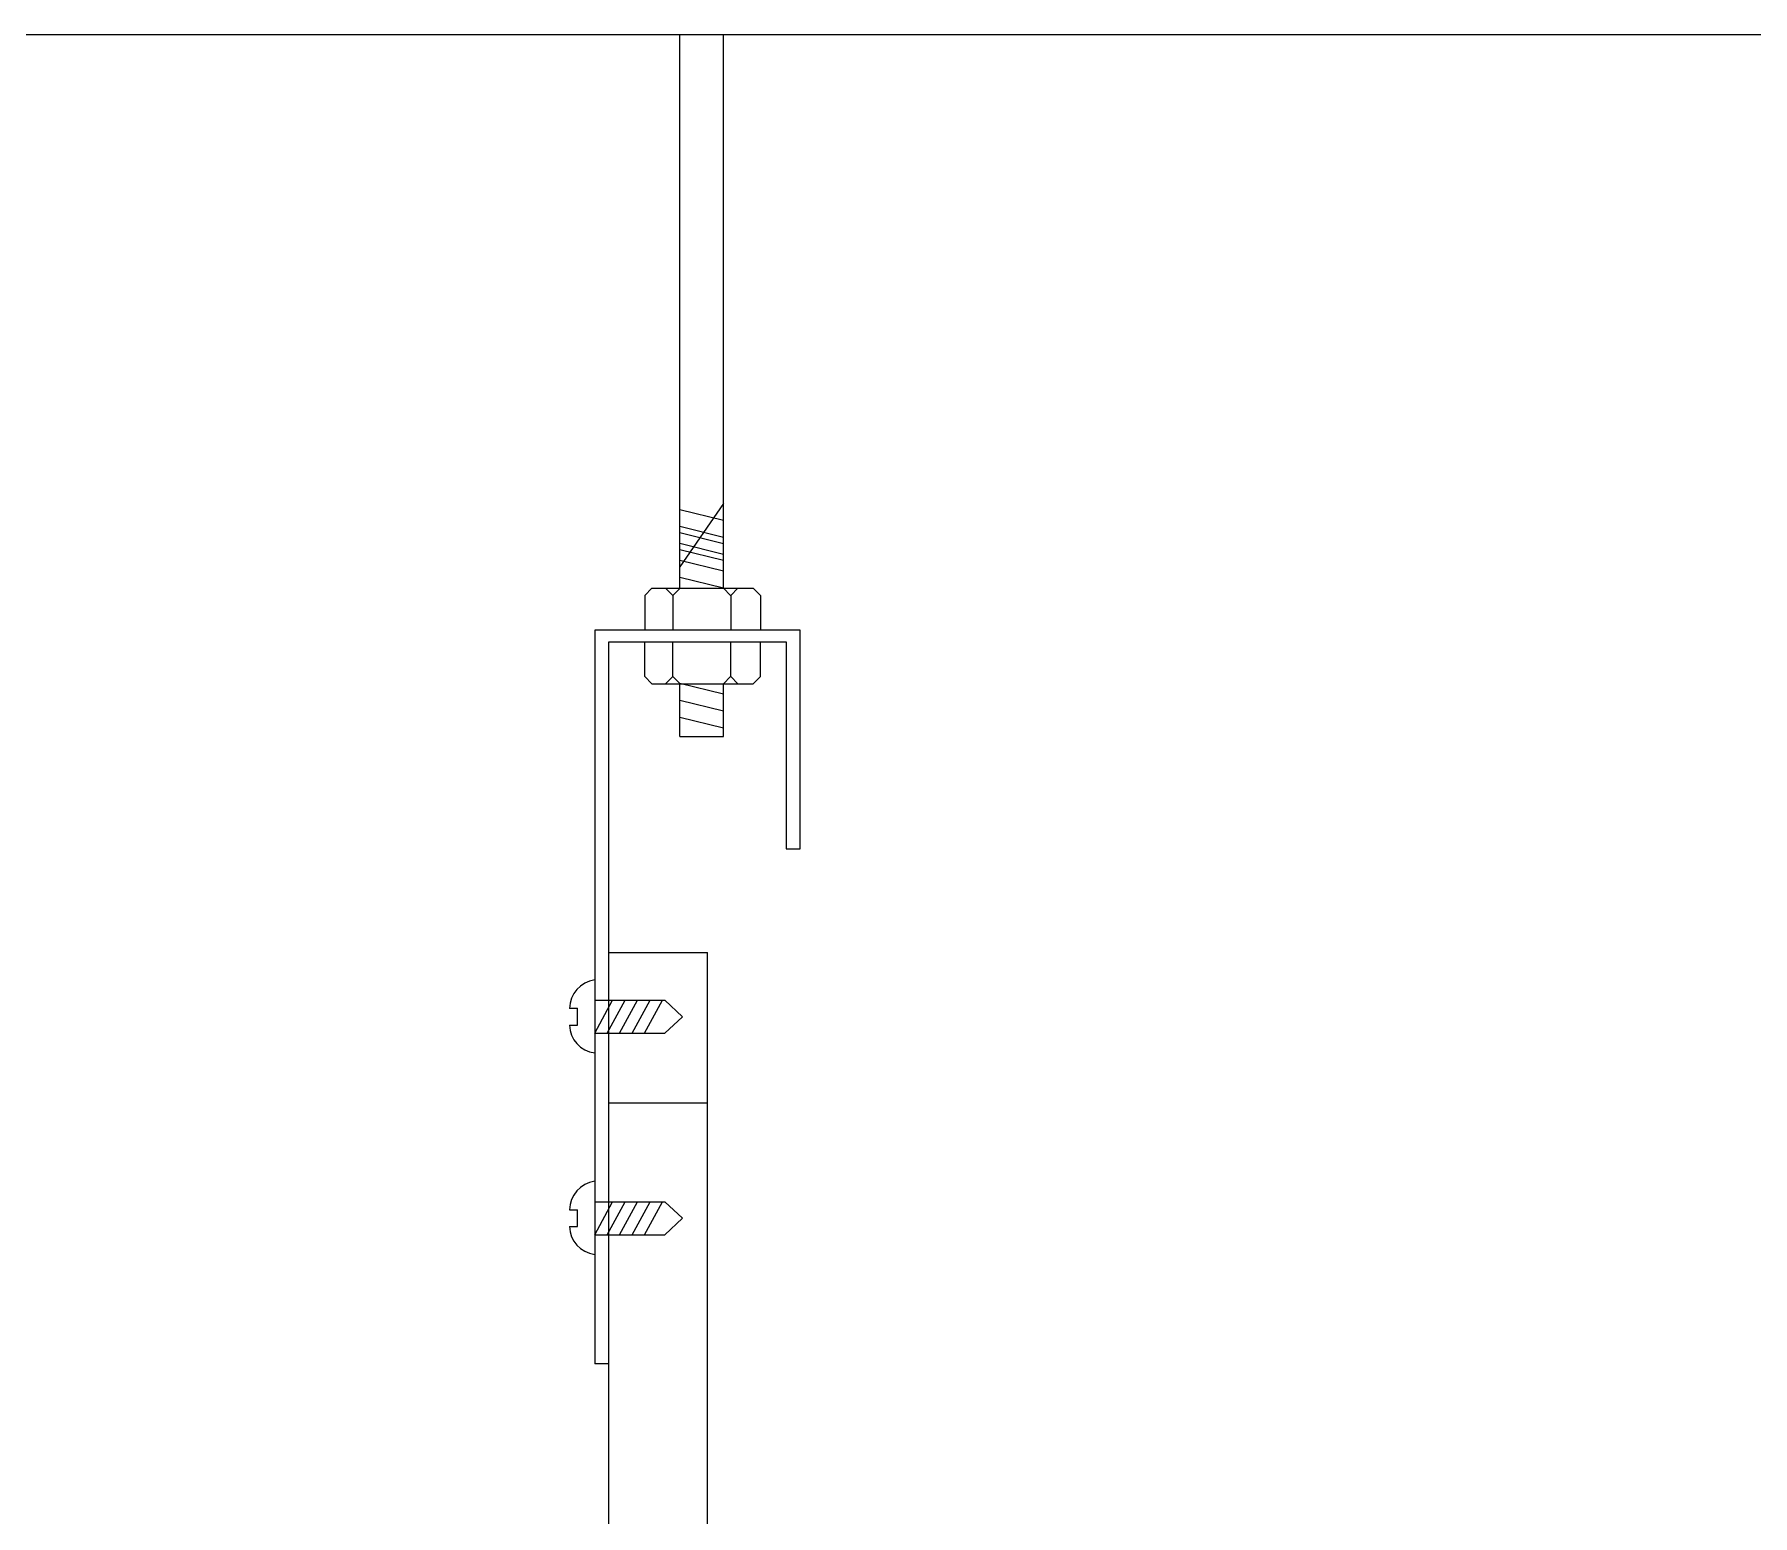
# Model space of a CAD drawing. Header units: metres. Extents: x 39056 to 50773, y 16374 to 21719.
# Drawn here: x 46775 to 48029, y 20276 to 21357 of the extents above; entities that cross this region are included whole.
import ezdxf

# ---------------------------------------------------------------- set-up
doc = ezdxf.new("R2010")
doc.units = ezdxf.units.M
doc.layers.add('10', color=8, linetype='Continuous')
doc.layers.add('细线', color=1, linetype='Continuous')

msp = doc.modelspace()

# ---------------------------------------------------------------- hatches: boundary and pattern name
at = {"layer": '10'}
h = msp.add_hatch(dxfattribs=at)
h.set_pattern_fill('CORK', scale=600)
h.paths.add_polyline_path([(47194.43, 19710.36), (47266.43, 19710.36), (47266.43, 20687.21), (47194.43, 20687.21), (47194.43, 20652.22), (47235.19, 20652.22), (47248.2, 20640.22), (47235.19, 20628.22), (47194.43, 20628.22), (47194.43, 20505.21), (47235.19, 20505.21), (47248.2, 20493.21), (47235.19, 20481.21), (47194.43, 20481.21), (47194.43, 20387.01)])

# ---------------------------------------------------------------- linework, layer by layer
msp.add_line((39055.76, 21357.01), (50772.79, 21357.01), dxfattribs=at)
at = {"layer": '细线'}
for p, q in [((47246.12, 20952.88), (47246.12, 21357.01)), ((47278.09, 20952.88), (47278.09, 21357.01)), ((47278.09, 21014.68), (47246.12, 20968.55)), ((47278.09, 21002.32), (47246.12, 21010.19)), ((47278.09, 20989.96), (47246.12, 20997.84)), ((47278.09, 20985.4), (47246.12, 20993.27)), ((47278.09, 20977.6), (47246.12, 20985.48)), ((47278.09, 20973.04), (47246.12, 20980.91)), ((47278.09, 20965.24), (47246.12, 20973.12)), ((47225.8, 20952.88), (47220.54, 20947.63)), ((47225.8, 20952.88), (47299.68, 20952.88)), ((47240.97, 20947.63), (47235.71, 20952.88)), ((47246.35, 20952.88), (47241.09, 20947.63)), ((47278.09, 20952.88), (47246.12, 20960.76)), ((47283.23, 20947.63), (47277.97, 20952.88)), ((47288.6, 20952.88), (47283.34, 20947.63)), ((47304.94, 20947.63), (47299.68, 20952.88)), ((47220.54, 20947.63), (47220.54, 20922.21)), ((47241.09, 20947.63), (47241.09, 20922.21)), ((47283.34, 20947.63), (47283.34, 20922.21)), ((47304.94, 20947.63), (47304.94, 20922.21)), ((47184.02, 20922.21), (47184.02, 20387.01)), ((47283.34, 20922.21), (47184.02, 20922.21)), ((47334.08, 20922.21), (47278.09, 20922.21)), ((47334.08, 20762.82), (47334.08, 20922.21)), ((47194.43, 20652.22), (47194.43, 20913.83)), ((47194.43, 20913.83), (47323.64, 20913.83)), ((47220.54, 20888.42), (47220.54, 20913.83)), ((47241.09, 20888.42), (47241.09, 20913.83)), ((47283.34, 20888.42), (47283.34, 20913.83)), ((47304.94, 20888.42), (47304.94, 20913.83)), ((47323.64, 20913.83), (47323.64, 20762.82)), ((47225.8, 20883.16), (47220.54, 20888.42)), ((47225.8, 20883.16), (47299.68, 20883.16)), ((47240.97, 20888.42), (47235.71, 20883.16)), ((47246.35, 20883.16), (47241.09, 20888.42)), ((47246.12, 20844.68), (47246.12, 20883.39)), ((47278.09, 20875.51), (47246.12, 20883.39)), ((47283.23, 20888.42), (47277.97, 20883.16)), ((47278.09, 20844.68), (47278.09, 20883.28)), ((47288.6, 20883.16), (47283.34, 20888.42)), ((47304.94, 20888.42), (47299.68, 20883.16)), ((47278.09, 20863.15), (47246.12, 20871.03)), ((47278.09, 20850.79), (47246.12, 20858.67)), ((47246.12, 20844.68), (47278.09, 20844.68)), ((47323.64, 20762.82), (47334.08, 20762.82)), ((47194.43, 19710.36), (47194.43, 20687.21)), ((47194.43, 20687.21), (47266.43, 20687.21)), ((47266.43, 20030.36), (47266.43, 20687.21)), ((47184.02, 20628.22), (47197.08, 20652.22)), ((47184.02, 20652.22), (47235.19, 20652.22)), ((47193.13, 20628.22), (47206.19, 20652.22)), ((47202.23, 20628.22), (47215.29, 20652.22)), ((47211.34, 20628.22), (47224.4, 20652.22)), ((47220.45, 20628.22), (47233.51, 20652.22)), ((47248.2, 20640.22), (47235.19, 20652.22)), ((47165.73, 20646.36), (47171.57, 20646.36)), ((47171.57, 20634.08), (47171.57, 20646.36)), ((47235.19, 20628.22), (47248.2, 20640.22)), ((47165.57, 20634.08), (47171.57, 20634.08)), ((47184.02, 20628.22), (47235.19, 20628.22)), ((47194.43, 20505.21), (47194.43, 20628.22)), ((47184.02, 20481.21), (47197.08, 20505.21)), ((47184.02, 20505.21), (47235.19, 20505.21)), ((47193.13, 20481.21), (47206.19, 20505.21)), ((47202.23, 20481.21), (47215.29, 20505.21)), ((47211.34, 20481.21), (47224.4, 20505.21)), ((47220.45, 20481.21), (47233.51, 20505.21)), ((47248.2, 20493.21), (47235.19, 20505.21)), ((47165.73, 20499.35), (47171.57, 20499.35)), ((47171.57, 20487.07), (47171.57, 20499.35)), ((47235.19, 20481.21), (47248.2, 20493.21)), ((47165.57, 20487.07), (47171.57, 20487.07)), ((47184.02, 20481.21), (47235.19, 20481.21)), ((47194.43, 20387.01), (47194.43, 20481.21)), ((47194.43, 20387.01), (47184.02, 20387.01))]:
    msp.add_line(p, q, dxfattribs=at)
for centre, radius, start, end in [((47187.5, 20645.55), 21.95, 99.13, 177.89), ((47186.89, 20634.95), 21.34, 182.34, 262.26), ((47187.5, 20498.54), 21.95, 99.13, 177.89), ((47186.89, 20487.95), 21.34, 182.34, 262.26)]:
    msp.add_arc(centre, radius, start, end, dxfattribs=at)

doc.saveas('drawing.dxf')
